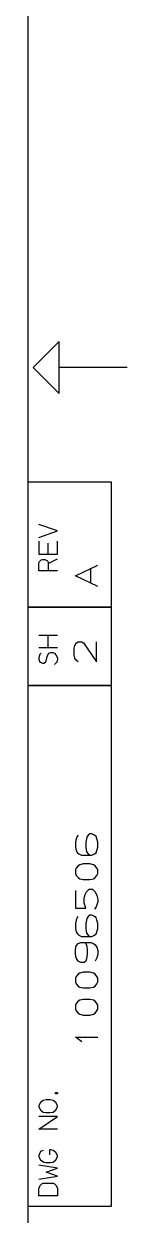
# Model space of a CAD drawing. Extents: x 0 to 1186, y 36 to 805.
# Drawn here: x 1160.4 to 1186.5, y 197.2 to 511.1 of the extents above; entities that cross this region are included whole.
import ezdxf

# ---------------------------------------------------------------- set-up
doc = ezdxf.new("R2010")
doc.units = 0
doc.layers.add('1', color=1, linetype='CONTINUOUS')

msp = doc.modelspace()

# ---------------------------------------------------------------- linework, layer by layer
at = {"layer": '1'}
for p, q in [((1160.43, 776.1), (1160.43, 62.25)), ((1168.65, 427.4), (1161.8, 420.55)), ((1168.65, 413.68), (1168.65, 427.4)), ((1161.8, 420.55), (1168.65, 413.68)), ((1186.5, 420.55), (1168.65, 420.55)), ((1182.4, 390.35), (1160.43, 390.35)), ((1160.43, 390.35), (1160.43, 199.53)), ((1182.4, 199.53), (1182.4, 390.35)), ((1168.2, 377.48), (1163.3, 379.15)), ((1163.3, 375.8), (1168.2, 377.48)), ((1163.3, 374.75), (1163.3, 371.4)), ((1165.73, 371.4), (1165.73, 374.23)), ((1168.2, 371.4), (1168.2, 374.75)), ((1163.3, 371.4), (1168.2, 371.4)), ((1163.3, 369.05), (1163.5, 369.4)), ((1163.3, 367), (1163.3, 369.05)), ((1163.5, 369.4), (1163.88, 369.83)), ((1163.88, 369.83), (1164.25, 369.98)), ((1164.25, 369.98), (1164.83, 369.98)), ((1164.83, 369.98), (1165.58, 369.6)), ((1165.58, 369.6), (1165.73, 369.23)), ((1165.73, 368.88), (1168.2, 370.18)), ((1165.73, 369.23), (1165.73, 367)), ((1172.93, 365.68), (1178.8, 368.48)), ((1176.98, 363.7), (1176.98, 367.65)), ((1168.2, 367), (1163.3, 367)), ((1178.8, 362.88), (1172.93, 365.68)), ((1160.43, 357.4), (1182.4, 357.4)), ((1182.4, 357.4), (1160.43, 357.4)), ((1163.3, 350.05), (1168.2, 350.05)), ((1165.73, 346.68), (1165.73, 350.05)), ((1168.2, 346.68), (1163.3, 346.68)), ((1165.9, 345.28), (1166.48, 345.45)), ((1166.48, 345.45), (1166.85, 345.45)), ((1166.85, 345.45), (1167.43, 345.28)), ((1172.55, 346.63), (1172.78, 347.28)), ((1172.55, 344.68), (1172.55, 346.63)), ((1172.78, 347.28), (1173.23, 347.98)), ((1173.23, 347.98), (1173.68, 348.3)), ((1173.68, 348.3), (1174.6, 348.3)), ((1174.6, 348.3), (1175.05, 347.98)), ((1175.05, 347.98), (1178.43, 343.03)), ((1178.43, 343.03), (1178.43, 348.3)), ((1163.5, 344.85), (1163.3, 344.05)), ((1163.3, 344.05), (1163.3, 343.68)), ((1163.3, 343.68), (1163.5, 343.05)), ((1163.88, 345.28), (1163.5, 344.85)), ((1163.5, 343.05), (1163.68, 342.88)), ((1163.68, 342.88), (1164.25, 342.68)), ((1164.25, 342.68), (1164.63, 342.68)), ((1164.63, 342.68), (1165.03, 342.88)), ((1165.03, 342.88), (1165.2, 343.28)), ((1165.2, 343.28), (1165.4, 344.05)), ((1165.4, 344.05), (1165.58, 344.65)), ((1165.58, 344.65), (1165.9, 345.28)), ((1167.43, 345.28), (1167.8, 344.85)), ((1168, 342.88), (1167.43, 342.3)), ((1167.8, 344.85), (1168.2, 344.05)), ((1168.2, 343.68), (1168, 342.88)), ((1168.2, 344.05), (1168.2, 343.68)), ((1172.78, 343.98), (1172.55, 344.68)), ((1173.23, 343.33), (1172.78, 343.98)), ((1173.68, 343.03), (1173.23, 343.33)), ((1160.43, 336.8), (1182.4, 336.8)), ((1182.4, 336.8), (1160.43, 336.8)), ((1173.15, 296.38), (1172.93, 295.48)), ((1172.93, 295.48), (1172.93, 294.15)), ((1173.4, 297), (1173.15, 296.38)), ((1173.63, 297.33), (1173.4, 297)), ((1175.9, 296.75), (1175.68, 295.48)), ((1175.68, 295.48), (1175.68, 294.15)), ((1176.3, 297.33), (1175.9, 296.75)), ((1176.75, 297.65), (1176.3, 297.33)), ((1177.2, 297.65), (1176.75, 297.65)), ((1177.9, 297.33), (1177.2, 297.65)), ((1178.35, 297), (1177.9, 297.33)), ((1178.58, 296.38), (1178.35, 297)), ((1178.8, 295.48), (1178.58, 296.38)), ((1178.8, 294.15), (1178.8, 295.48)), ((1172.93, 294.15), (1173.15, 293.25)), ((1173.15, 293.25), (1173.48, 292.68)), ((1173.48, 292.68), (1173.85, 292.38)), ((1173.85, 292.38), (1174.53, 292.05)), ((1174.53, 292.05), (1177.2, 292.05)), ((1175.68, 294.15), (1175.83, 292.93)), ((1175.83, 292.93), (1176.3, 292.38)), ((1176.3, 292.38), (1176.75, 292.05)), ((1177.2, 292.05), (1177.9, 292.38)), ((1177.9, 292.38), (1178.35, 292.68)), ((1178.35, 292.68), (1178.58, 293.25)), ((1178.58, 293.25), (1178.8, 294.15)), ((1173.63, 289.23), (1173.15, 288.65)), ((1174.08, 289.48), (1173.63, 289.23)), ((1175, 289.75), (1174.08, 289.48)), ((1176.75, 289.75), (1175, 289.75)), ((1177.65, 289.48), (1176.75, 289.75)), ((1178.13, 289.23), (1177.65, 289.48)), ((1178.58, 288.65), (1178.13, 289.23)), ((1173.15, 288.65), (1172.93, 288.23)), ((1172.93, 288.23), (1172.93, 287.2)), ((1172.93, 287.2), (1173.15, 286.7)), ((1173.15, 286.7), (1173.63, 286.13)), ((1173.63, 286.13), (1174.08, 285.85)), ((1174.08, 285.85), (1175, 285.6)), ((1176.75, 285.6), (1177.65, 285.85)), ((1177.65, 285.85), (1178.13, 286.13)), ((1178.13, 286.13), (1178.58, 286.7)), ((1178.8, 288.23), (1178.58, 288.65)), ((1178.58, 286.7), (1178.8, 287.2)), ((1178.8, 287.2), (1178.8, 288.23)), ((1172.93, 282.73), (1172.93, 278.1)), ((1175, 285.6), (1176.75, 285.6)), ((1175.83, 282.35), (1176.53, 283.05)), ((1176.53, 283.05), (1177.43, 283.05)), ((1177.43, 283.05), (1178.13, 282.35)), ((1175.23, 280.7), (1175.45, 281.7)), ((1175.23, 279.43), (1175.23, 280.7)), ((1175.68, 278.1), (1175.23, 279.43)), ((1175.45, 281.7), (1175.83, 282.35)), ((1178.13, 282.35), (1178.58, 281.4)), ((1178.8, 279.75), (1178.35, 278.4)), ((1178.58, 281.4), (1178.8, 280.38)), ((1178.8, 280.38), (1178.8, 279.75)), ((1172.93, 278.1), (1175.68, 278.1)), ((1178.35, 278.4), (1177.9, 277.78)), ((1173.15, 274.95), (1172.93, 274.08)), ((1172.93, 274.08), (1172.93, 272.73)), ((1173.4, 275.6), (1173.15, 274.95)), ((1173.63, 275.9), (1173.4, 275.6)), ((1175.9, 275.33), (1175.68, 274.08)), ((1175.68, 274.08), (1175.68, 272.73)), ((1176.3, 275.9), (1175.9, 275.33)), ((1176.75, 276.23), (1176.3, 275.9)), ((1177.2, 276.23), (1176.75, 276.23)), ((1177.9, 275.9), (1177.2, 276.23)), ((1178.35, 275.6), (1177.9, 275.9)), ((1178.58, 274.95), (1178.35, 275.6)), ((1178.8, 274.08), (1178.58, 274.95)), ((1178.8, 272.73), (1178.8, 274.08)), ((1172.93, 272.73), (1173.15, 271.85)), ((1173.15, 271.85), (1173.48, 271.28)), ((1173.48, 271.28), (1173.85, 270.95)), ((1173.85, 270.95), (1174.53, 270.63)), ((1174.53, 270.63), (1177.2, 270.63)), ((1175.68, 272.73), (1175.83, 271.53)), ((1175.83, 271.53), (1176.3, 270.95)), ((1176.3, 270.95), (1176.75, 270.63)), ((1177.2, 270.63), (1177.9, 270.95)), ((1177.9, 270.95), (1178.35, 271.28)), ((1178.35, 271.28), (1178.58, 271.85)), ((1178.58, 271.85), (1178.8, 272.73)), ((1172.93, 267.18), (1173.15, 268.2)), ((1172.93, 265.98), (1172.93, 267.18)), ((1173.15, 268.2), (1173.63, 268.78)), ((1173.63, 268.78), (1174.3, 269.08)), ((1174.3, 269.08), (1176.98, 269.08)), ((1175.45, 269.08), (1175.83, 268.45)), ((1175.83, 268.45), (1176.05, 267.18)), ((1176.05, 267.18), (1176.05, 265.98)), ((1176.98, 269.08), (1177.65, 268.78)), ((1177.65, 268.78), (1178.13, 268.45)), ((1178.13, 268.45), (1178.58, 267.83)), ((1178.58, 267.83), (1178.8, 266.93)), ((1178.8, 266.93), (1178.8, 265.98)), ((1173.15, 265.03), (1172.93, 265.98)), ((1173.63, 264.13), (1173.15, 265.03)), ((1174.3, 263.8), (1173.63, 264.13)), ((1175.23, 263.8), (1174.3, 263.8)), ((1175.68, 264.13), (1175.23, 263.8)), ((1175.83, 264.7), (1175.68, 264.13)), ((1176.05, 265.98), (1175.83, 264.7)), ((1178.58, 265.03), (1178.13, 264.13)), ((1178.8, 265.98), (1178.58, 265.03)), ((1173.63, 260.68), (1173.15, 260.1)), ((1174.08, 260.93), (1173.63, 260.68)), ((1175, 261.18), (1174.08, 260.93)), ((1176.75, 261.18), (1175, 261.18)), ((1177.65, 260.93), (1176.75, 261.18)), ((1178.13, 260.68), (1177.65, 260.93)), ((1178.58, 260.1), (1178.13, 260.68)), ((1173.15, 260.1), (1172.93, 259.65)), ((1172.93, 259.65), (1172.93, 258.65)), ((1172.93, 258.65), (1173.15, 258.13)), ((1173.15, 258.13), (1173.63, 257.55)), ((1173.63, 257.55), (1174.08, 257.3)), ((1177.65, 257.3), (1178.13, 257.55)), ((1178.13, 257.55), (1178.58, 258.13)), ((1178.8, 259.65), (1178.58, 260.1)), ((1178.58, 258.13), (1178.8, 258.65)), ((1178.8, 258.65), (1178.8, 259.65)), ((1174.08, 257.3), (1175, 257.05)), ((1175, 257.05), (1176.75, 257.05)), ((1176.75, 257.05), (1177.65, 257.3)), ((1173.15, 252.98), (1172.93, 252.53)), ((1172.93, 252.53), (1172.93, 251.5)), ((1172.93, 251.5), (1173.15, 251)), ((1173.63, 253.55), (1173.15, 252.98)), ((1174.08, 253.8), (1173.63, 253.55)), ((1175, 254.05), (1174.08, 253.8)), ((1176.75, 254.05), (1175, 254.05)), ((1177.65, 253.8), (1176.75, 254.05)), ((1178.13, 253.55), (1177.65, 253.8)), ((1178.58, 252.98), (1178.13, 253.55)), ((1178.8, 252.53), (1178.58, 252.98)), ((1178.58, 251), (1178.8, 251.5)), ((1178.8, 251.5), (1178.8, 252.53)), ((1173.15, 251), (1173.63, 250.43)), ((1173.63, 250.43), (1174.08, 250.18)), ((1174.08, 250.18), (1175, 249.93)), ((1175, 249.93), (1176.75, 249.93)), ((1176.75, 249.93), (1177.65, 250.18)), ((1177.65, 250.18), (1178.13, 250.43)), ((1178.13, 250.43), (1178.58, 251)), ((1174.6, 242.9), (1172.93, 244.1)), ((1172.93, 244.1), (1178.8, 244.1)), ((1167.63, 229.38), (1167.75, 229.48)), ((1167.63, 229.2), (1167.63, 229.38)), ((1167.75, 229.13), (1167.63, 229.2)), ((1167.75, 229.48), (1168.08, 229.48)), ((1168.08, 229.48), (1168.2, 229.38)), ((1168.2, 229.2), (1168.08, 229.13)), ((1168.2, 229.38), (1168.2, 229.2)), ((1163.68, 226.9), (1163.3, 226.05)), ((1163.3, 226.05), (1163.3, 225.75)), ((1164.45, 227.43), (1163.68, 226.9)), ((1165.2, 227.58), (1164.45, 227.43)), ((1166.28, 227.58), (1165.2, 227.58)), ((1167.05, 227.43), (1166.28, 227.58)), ((1167.8, 226.9), (1167.05, 227.43)), ((1168.08, 229.13), (1167.75, 229.13)), ((1168.2, 226.05), (1167.8, 226.9)), ((1168.2, 225.75), (1168.2, 226.05)), ((1163.3, 225.75), (1163.68, 224.93)), ((1163.3, 219.85), (1168.2, 223.2)), ((1168.2, 223.2), (1163.3, 223.2)), ((1163.68, 224.93), (1164.45, 224.35)), ((1164.45, 224.35), (1165.2, 224.23)), ((1165.2, 224.23), (1166.28, 224.23)), ((1166.28, 224.23), (1167.05, 224.35)), ((1167.05, 224.35), (1167.8, 224.93)), ((1167.8, 224.93), (1168.2, 225.75)), ((1168.2, 219.85), (1163.3, 219.85)), ((1163.68, 213.93), (1163.3, 212.88)), ((1164.45, 214.25), (1163.68, 213.93)), ((1166.48, 214.4), (1166.1, 214.4)), ((1166.1, 214.4), (1166.1, 213.08)), ((1167.05, 214.25), (1166.48, 214.4)), ((1167.8, 213.73), (1167.05, 214.25)), ((1168.2, 212.88), (1167.8, 213.73)), ((1163.3, 212.88), (1163.3, 212.58)), ((1163.3, 212.58), (1163.68, 211.75)), ((1168.2, 209.53), (1163.3, 210.35)), ((1163.68, 211.75), (1164.63, 211.18)), ((1164.63, 211.18), (1165.2, 211.05)), ((1165.2, 211.05), (1166.28, 211.05)), ((1166.28, 211.05), (1167.05, 211.18)), ((1167.05, 211.18), (1167.8, 211.75)), ((1167.8, 211.75), (1168.2, 212.58)), ((1168.2, 212.58), (1168.2, 212.88)), ((1163.3, 206.65), (1168.2, 207.5)), ((1165.2, 208.5), (1168.2, 209.53)), ((1168.2, 207.5), (1165.2, 208.5)), ((1163.3, 204.33), (1163.68, 205.1)), ((1163.3, 202.28), (1163.3, 204.33)), ((1163.68, 205.1), (1164.05, 205.43)), ((1164.05, 205.43), (1164.45, 205.63)), ((1164.45, 205.63), (1167.05, 205.63)), ((1167.05, 205.63), (1167.43, 205.43)), ((1167.43, 205.43), (1167.8, 205.1)), ((1167.8, 205.1), (1168.2, 204.33)), ((1168.2, 204.33), (1168.2, 202.28)), ((1168.2, 202.28), (1163.3, 202.28)), ((1160.43, 199.53), (1182.4, 199.53))]:
    msp.add_line(p, q, dxfattribs=at)

doc.saveas('drawing.dxf')
